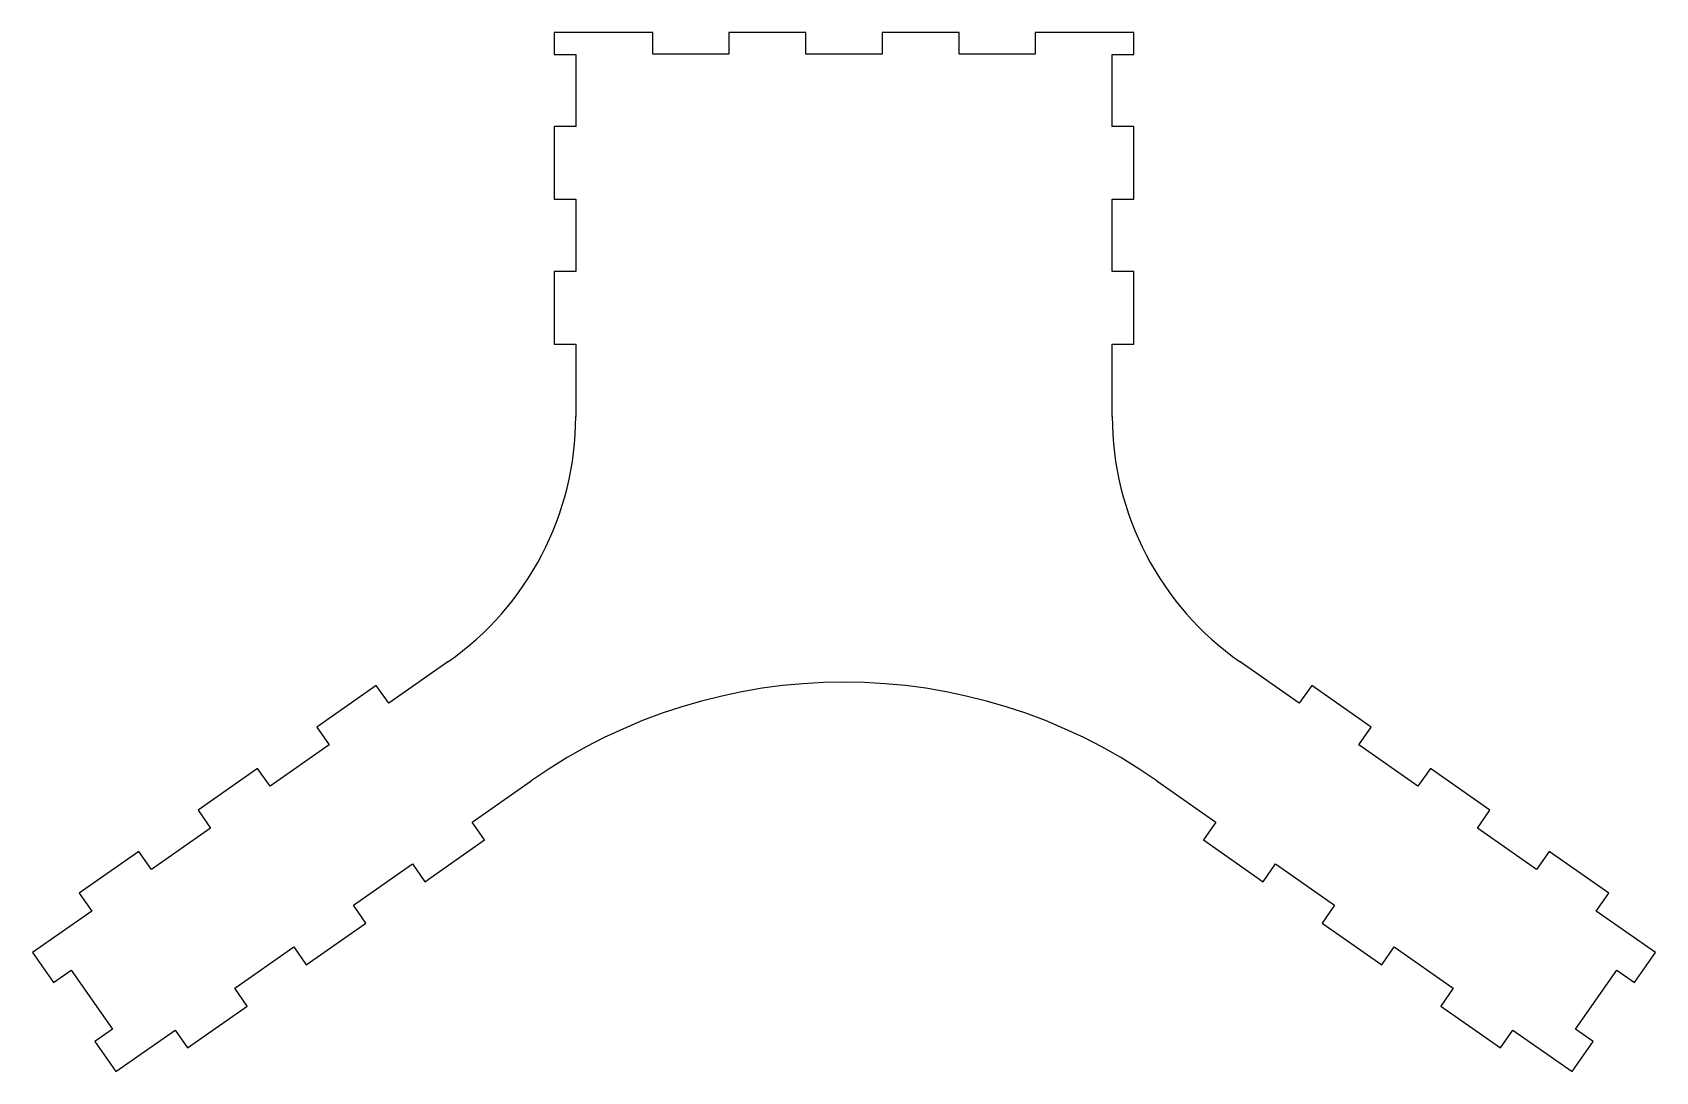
# Model space of a CAD drawing. Header units: millimetres. Extents: x -112 to 112, y -72 to 72.
import ezdxf

# ---------------------------------------------------------------- set-up
doc = ezdxf.new("R2010")
doc.units = ezdxf.units.MM
doc.layers.get('0').update_dxf_attribs({"linetype": 'CONTINUOUS'})

msp = doc.modelspace()

# ---------------------------------------------------------------- linework, layer by layer
for p, q in [((-26.4, 71.76), (-40.03, 71.76)), ((-40.03, 71.76), (-40.03, 68.71)), ((-26.4, 68.76), (-26.4, 71.76)), ((-5.26, 71.76), (-15.88, 71.76)), ((-15.88, 71.76), (-15.88, 68.76)), ((-5.26, 68.76), (-5.26, 71.76)), ((15.88, 71.76), (5.26, 71.76)), ((5.26, 71.76), (5.26, 68.76)), ((15.88, 68.76), (15.88, 71.76)), ((40.03, 71.76), (26.4, 71.76)), ((26.4, 71.76), (26.4, 68.76)), ((40.03, 68.71), (40.03, 71.76)), ((-40.03, 68.71), (-37.03, 68.71)), ((-37.03, 68.71), (-37.03, 58.76)), ((-15.88, 68.76), (-26.4, 68.76)), ((5.26, 68.76), (-5.26, 68.76)), ((26.4, 68.76), (15.88, 68.76)), ((37.03, 58.76), (37.03, 68.71)), ((37.03, 68.71), (40.03, 68.71)), ((-37.03, 58.76), (-40.03, 58.76)), ((-40.03, 58.76), (-40.03, 48.71)), ((40.03, 58.76), (37.03, 58.76)), ((40.03, 48.71), (40.03, 58.76)), ((-40.03, 48.71), (-37.03, 48.71)), ((-37.03, 48.71), (-37.03, 38.76)), ((37.03, 38.76), (37.03, 48.71)), ((37.03, 48.71), (40.03, 48.71)), ((-37.03, 38.76), (-40.03, 38.76)), ((-40.03, 38.76), (-40.03, 28.71)), ((40.03, 38.76), (37.03, 38.76)), ((40.03, 28.71), (40.03, 38.76)), ((-40.03, 28.71), (-37.03, 28.71)), ((-37.03, 28.71), (-37.03, 18.73)), ((37.03, 18.73), (37.03, 28.71)), ((37.03, 28.71), (40.03, 28.71)), ((-54.68, -15.18), (-62.85, -20.9)), ((62.85, -20.9), (54.68, -15.18)), ((-64.57, -18.44), (-72.8, -24.21)), ((-62.85, -20.9), (-64.57, -18.44)), ((64.57, -18.44), (62.85, -20.9)), ((72.8, -24.21), (64.57, -18.44)), ((-72.8, -24.21), (-71.08, -26.66)), ((71.08, -26.66), (72.8, -24.21)), ((-71.08, -26.66), (-79.23, -32.37)), ((79.23, -32.37), (71.08, -26.66)), ((-80.95, -29.91), (-89.18, -35.68)), ((-79.23, -32.37), (-80.95, -29.91)), ((80.95, -29.91), (79.23, -32.37)), ((89.18, -35.68), (80.95, -29.91)), ((-51.35, -37.32), (-43.18, -31.6)), ((43.18, -31.6), (51.35, -37.32)), ((-89.18, -35.68), (-87.46, -38.13)), ((87.46, -38.13), (89.18, -35.68)), ((-49.63, -39.78), (-51.35, -37.32)), ((51.35, -37.32), (49.63, -39.78)), ((-87.46, -38.13), (-95.61, -43.84)), ((-57.86, -45.54), (-49.63, -39.78)), ((49.63, -39.78), (57.86, -45.54)), ((95.61, -43.84), (87.46, -38.13)), ((-97.33, -41.38), (-105.57, -47.15)), ((-95.61, -43.84), (-97.33, -41.38)), ((97.33, -41.38), (95.61, -43.84)), ((105.57, -47.15), (97.33, -41.38)), ((-67.73, -48.79), (-59.58, -43.09)), ((-59.58, -43.09), (-57.86, -45.54)), ((57.86, -45.54), (59.58, -43.09)), ((59.58, -43.09), (67.73, -48.79)), ((-105.57, -47.15), (-103.85, -49.61)), ((-66.01, -51.25), (-67.73, -48.79)), ((67.73, -48.79), (66.01, -51.25)), ((103.85, -49.61), (105.57, -47.15)), ((-103.85, -49.61), (-112.04, -55.34)), ((-74.24, -57.02), (-66.01, -51.25)), ((66.01, -51.25), (74.24, -57.02)), ((112.04, -55.34), (103.85, -49.61)), ((-112.04, -55.34), (-109.14, -59.48)), ((-84.11, -60.27), (-75.96, -54.56)), ((-75.96, -54.56), (-74.24, -57.02)), ((74.24, -57.02), (75.96, -54.56)), ((75.96, -54.56), (84.11, -60.27)), ((109.14, -59.48), (112.04, -55.34)), ((-109.14, -59.48), (-106.68, -57.76)), ((-106.68, -57.76), (-100.98, -65.91)), ((100.98, -65.91), (106.68, -57.76)), ((106.68, -57.76), (109.14, -59.48)), ((-82.39, -62.72), (-84.11, -60.27)), ((84.11, -60.27), (82.39, -62.72)), ((-90.63, -68.49), (-82.39, -62.72)), ((82.39, -62.72), (90.63, -68.49)), ((-100.98, -65.91), (-103.43, -67.63)), ((-100.54, -71.77), (-92.35, -66.03)), ((-92.35, -66.03), (-90.63, -68.49)), ((90.63, -68.49), (92.35, -66.03)), ((92.35, -66.03), (100.54, -71.77)), ((103.43, -67.63), (100.98, -65.91)), ((-103.43, -67.63), (-100.54, -71.77)), ((100.54, -71.77), (103.43, -67.63))]:
    msp.add_line(p, q)
for centre, radius, start, end in [((-78.42, 18.73), 41.39, -55, 0), ((78.42, 18.73), 41.39, 180, 235), ((0, -93.26), 75.28, 55, 125)]:
    msp.add_arc(centre, radius, start, end)

doc.saveas('drawing.dxf')
